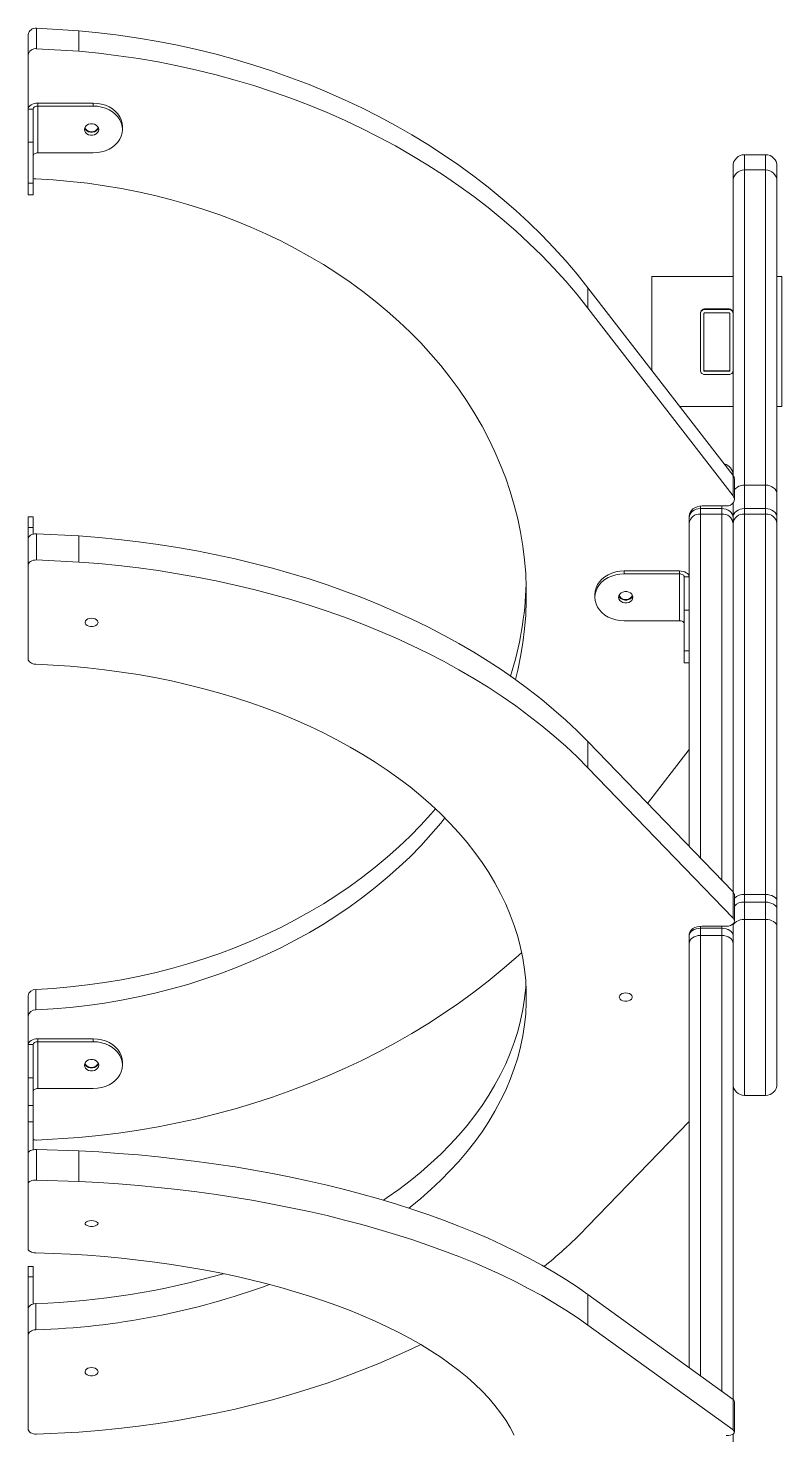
# Model space of a CAD drawing. Header units: millimetres. Extents: x -5113 to 4941, y -5860 to 4000.
# Drawn here: x 904 to 1368, y 1623 to 2489 of the extents above; entities that cross this region are included whole.
import ezdxf

# ---------------------------------------------------------------- set-up
doc = ezdxf.new("R2010")
doc.units = ezdxf.units.MM
doc.layers.add('DIKOM_ОБЪЕКТ', color=7, linetype='Continuous')

msp = doc.modelspace()

# ---------------------------------------------------------------- linework, layer by layer
at = {"layer": 'DIKOM_ОБЪЕКТ', "color": 7, "linetype": 'Continuous', "lineweight": 15}
for p, q in [((904.454, 2484.61), (904.454, 2472.009)), ((909.677, 2488.606), (909.677, 2476.005)), ((935.6, 2487.038), (909.677, 2488.606)), ((935.6, 2487.038), (935.6, 2474.436)), ((935.6, 2474.436), (909.677, 2476.005)), ((904.454, 2472.009), (904.454, 2438.909)), ((910.454, 2442.509), (910.454, 2440.709)), ((910.454, 2442.509), (944.454, 2442.509)), ((910.454, 2440.709), (910.454, 2411.91)), ((910.454, 2440.709), (944.454, 2440.709)), ((944.454, 2440.709), (944.454, 2442.509)), ((907.454, 2438.909), (904.454, 2438.909)), ((904.454, 2418.507), (904.454, 2438.909)), ((907.454, 2418.507), (907.454, 2438.909)), ((962.454, 2426.31), (962.454, 2428.11)), ((904.454, 2393.306), (904.454, 2418.507)), ((904.454, 2418.507), (907.454, 2418.507)), ((907.454, 2418.507), (907.454, 2393.306)), ((910.454, 2411.91), (944.454, 2411.91)), ((1357.934, 2410.799), (1344.934, 2410.799)), ((1344.934, 2410.799), (1344.934, 2401.415)), ((1357.934, 2401.415), (1357.934, 2410.799)), ((1337.934, 2394.533), (1337.934, 2403.799)), ((1344.934, 2401.415), (1344.934, 2207.555)), ((1357.934, 2401.415), (1344.934, 2401.415)), ((1357.934, 2207.555), (1357.934, 2401.415)), ((1364.934, 2403.799), (1364.934, 2394.533)), ((904.454, 2393.306), (907.454, 2393.306)), ((904.454, 2386.107), (904.454, 2393.306)), ((907.454, 2393.306), (907.454, 2386.107)), ((1337.934, 2213.511), (1337.934, 2394.533)), ((1364.934, 2394.533), (1364.934, 2201.955)), ((904.454, 2386.107), (907.454, 2386.107)), ((1248.676, 2329.013), (1248.676, 2316.411)), ((1337.915, 2213.534), (1248.676, 2329.013)), ((1287.934, 2335.906), (1287.934, 2335.904)), ((1287.934, 2335.906), (1337.934, 2335.906)), ((1287.934, 2278.211), (1287.934, 2335.904)), ((1287.934, 2335.904), (1337.934, 2335.904)), ((1364.934, 2335.906), (1367.934, 2335.906)), ((1364.934, 2335.904), (1367.934, 2335.904)), ((1367.934, 2335.906), (1367.934, 2335.904)), ((1367.934, 2335.904), (1367.934, 2255.904)), ((1337.915, 2200.933), (1248.676, 2316.411)), ((1317.934, 2313.075), (1317.934, 2313.404)), ((1317.934, 2313.075), (1317.934, 2278.075)), ((1319.934, 2313.075), (1319.934, 2278.075)), ((1320.434, 2315.575), (1320.434, 2315.904)), ((1335.434, 2315.904), (1320.434, 2315.904)), ((1335.434, 2315.575), (1320.434, 2315.575)), ((1335.434, 2313.575), (1320.434, 2313.575)), ((1335.434, 2315.575), (1335.434, 2315.904)), ((1335.934, 2278.075), (1335.934, 2313.075)), ((1320.434, 2277.575), (1320.434, 2277.904)), ((1320.434, 2277.904), (1335.434, 2277.904)), ((1320.434, 2277.575), (1335.434, 2277.575)), ((1335.434, 2277.575), (1335.434, 2277.904)), ((1320.434, 2275.575), (1335.434, 2275.575)), ((1337.934, 2255.904), (1305.173, 2255.904)), ((1367.934, 2255.904), (1364.934, 2255.904)), ((1337.915, 2213.534), (1337.915, 2200.933)), ((1338.723, 2198.753), (1338.723, 2211.354)), ((1344.934, 2207.555), (1344.934, 2193.17)), ((1357.934, 2207.555), (1344.934, 2207.555)), ((1357.934, 2193.17), (1357.934, 2207.555)), ((1364.934, 2201.955), (1364.934, 2187.57)), ((1317.934, 2194.704), (1317.934, 2193.17)), ((1317.934, 2193.17), (1317.934, 2189.793)), ((1317.934, 2193.17), (1330.934, 2193.17)), ((1330.934, 2189.793), (1317.934, 2189.793)), ((1317.934, 2189.793), (1317.934, 1978.039)), ((1333.722, 2194.753), (1318.934, 2194.753)), ((1330.934, 2193.17), (1330.934, 2194.753)), ((1330.934, 2189.793), (1330.934, 2193.17)), ((1330.934, 1964.566), (1330.934, 2189.793)), ((1337.934, 2187.57), (1337.934, 2196.597)), ((1344.934, 2193.17), (1344.934, 2189.793)), ((1357.934, 2193.17), (1344.934, 2193.17)), ((1344.934, 2189.793), (1344.934, 1955.764)), ((1357.934, 2189.793), (1344.934, 2189.793)), ((1357.934, 2189.793), (1357.934, 2193.17)), ((1357.934, 1955.764), (1357.934, 2189.793)), ((907.454, 2187.993), (904.454, 2187.993)), ((904.454, 2181.526), (904.454, 2187.993)), ((907.454, 2181.526), (904.454, 2181.526)), ((904.454, 2181.526), (904.454, 2174.442)), ((907.454, 2187.993), (907.454, 2181.526)), ((907.454, 2181.526), (907.454, 2177.378)), ((1310.934, 2187.57), (1310.934, 2188.425)), ((1310.934, 2151.156), (1310.934, 2188.355)), ((1310.934, 2183.898), (1310.934, 2187.57)), ((1310.934, 1985.294), (1310.934, 2183.898)), ((1337.934, 2183.898), (1337.934, 2187.57)), ((1337.934, 1957.312), (1337.934, 2183.898)), ((1364.934, 2187.57), (1364.934, 2183.898)), ((1364.934, 2183.898), (1364.934, 1951.689)), ((904.454, 2174.442), (904.454, 2158.318)), ((909.677, 2177.642), (909.677, 2161.519)), ((935.6, 2176.386), (909.677, 2177.642)), ((935.6, 2176.386), (935.6, 2160.263)), ((904.454, 2158.318), (904.454, 2100.578)), ((935.6, 2160.263), (909.677, 2161.519)), ((1270.934, 2154.756), (1270.934, 2152.956)), ((1304.934, 2154.756), (1270.934, 2154.756)), ((1304.934, 2152.956), (1304.934, 2154.756)), ((1304.934, 2152.956), (1270.934, 2152.956)), ((1304.934, 2124.157), (1304.934, 2152.956)), ((1310.934, 2151.156), (1307.934, 2151.156)), ((1307.934, 2130.754), (1307.934, 2151.156)), ((1310.934, 2130.754), (1310.934, 2151.156)), ((1252.934, 2138.556), (1252.934, 2140.357)), ((1307.934, 2130.754), (1310.934, 2130.754)), ((1307.934, 2105.554), (1307.934, 2130.754)), ((1310.934, 2130.754), (1310.934, 2105.554)), ((1304.934, 2124.157), (1270.934, 2124.157)), ((1310.934, 2105.554), (1307.934, 2105.554)), ((1307.934, 2098.355), (1307.934, 2105.554)), ((1310.934, 2105.554), (1310.934, 2098.355)), ((1307.934, 2098.355), (1310.934, 2098.355)), ((1310.934, 2092.358), (1310.934, 2098.355)), ((1248.676, 2049.82), (1248.676, 2033.697)), ((1337.915, 1957.33), (1248.676, 2049.82)), ((1310.934, 2044.866), (1285.372, 2011.788)), ((1337.915, 1941.207), (1248.676, 2033.697)), ((1337.915, 1957.33), (1337.915, 1941.207)), ((1338.723, 1939.461), (1338.723, 1955.585)), ((1344.934, 1955.764), (1344.934, 1951.079)), ((1357.934, 1955.764), (1344.934, 1955.764)), ((1357.934, 1951.079), (1357.934, 1955.764)), ((1344.934, 1951.079), (1344.934, 1940.424)), ((1357.934, 1951.079), (1344.934, 1951.079)), ((1357.934, 1940.424), (1357.934, 1951.079)), ((1364.934, 1951.689), (1364.934, 1946.594)), ((1357.934, 1940.424), (1344.934, 1940.424)), ((1344.934, 1940.424), (1344.934, 1832.138)), ((1357.934, 1832.138), (1357.934, 1940.424)), ((1364.934, 1946.594), (1364.934, 1935.939)), ((1310.934, 1930.512), (1310.934, 1931.189)), ((1310.934, 1854.246), (1310.934, 1931.133)), ((1310.934, 1925.722), (1310.934, 1930.512)), ((1317.934, 1936.217), (1317.934, 1934.997)), ((1317.934, 1934.997), (1317.934, 1930.592)), ((1317.934, 1934.997), (1330.934, 1934.997)), ((1330.934, 1930.592), (1317.934, 1930.592)), ((1317.934, 1930.592), (1317.934, 1659.63)), ((1333.722, 1936.257), (1318.934, 1936.257)), ((1330.934, 1934.997), (1330.934, 1936.257)), ((1330.934, 1930.592), (1330.934, 1934.997)), ((1330.934, 1650.226), (1330.934, 1930.592)), ((1337.934, 1935.939), (1337.934, 1937.734)), ((1337.934, 1937.734), (1337.934, 1930.512)), ((1337.934, 1930.512), (1337.934, 1925.722)), ((1364.934, 1935.939), (1364.934, 1839.138)), ((1310.934, 1664.693), (1310.934, 1925.722)), ((1337.934, 1925.722), (1337.934, 1645.163)), ((909.168, 1897.392), (909.168, 1884.79)), ((904.454, 1880.797), (904.454, 1893.398)), ((904.454, 1863.403), (904.454, 1880.797)), ((907.454, 1863.403), (904.454, 1863.403)), ((904.454, 1843.001), (904.454, 1863.403)), ((907.454, 1843.001), (907.454, 1863.403)), ((910.454, 1867.003), (910.454, 1865.203)), ((910.454, 1867.003), (944.454, 1867.003)), ((910.454, 1865.203), (910.454, 1836.404)), ((910.454, 1865.203), (944.454, 1865.203)), ((944.454, 1865.203), (944.454, 1867.003)), ((962.454, 1850.804), (962.454, 1852.604)), ((904.454, 1825.947), (904.454, 1843.001)), ((904.454, 1843.001), (907.454, 1843.001)), ((907.454, 1843.001), (907.454, 1825.947)), ((910.454, 1836.404), (944.454, 1836.404)), ((907.454, 1825.947), (904.454, 1825.947)), ((904.454, 1815.996), (904.454, 1825.947)), ((907.454, 1825.947), (907.454, 1815.996)), ((1344.934, 1832.138), (1357.934, 1832.138)), ((904.454, 1815.996), (904.454, 1796.709)), ((907.454, 1815.996), (904.454, 1815.996)), ((907.454, 1815.996), (907.454, 1798.759)), ((1310.934, 1816.209), (1248.676, 1751.683)), ((935.6, 1806.277), (909.677, 1804.709)), ((904.454, 1796.709), (904.454, 1777.926)), ((909.677, 1798.943), (909.677, 1780.16)), ((935.6, 1798.066), (909.677, 1798.943)), ((935.6, 1798.066), (935.6, 1779.283)), ((904.454, 1777.926), (904.454, 1737.626)), ((935.6, 1779.283), (909.677, 1780.16)), ((907.454, 1727.056), (904.454, 1727.056)), ((904.454, 1720.589), (904.454, 1727.056)), ((907.454, 1727.056), (907.454, 1720.589)), ((904.454, 1720.589), (904.454, 1700.925)), ((907.454, 1720.589), (904.454, 1720.589)), ((907.454, 1720.589), (907.454, 1703.861)), ((1248.676, 1709.729), (1248.676, 1690.946)), ((1337.915, 1645.176), (1248.676, 1709.729)), ((904.454, 1684.802), (904.454, 1700.925)), ((909.168, 1704.124), (909.168, 1688)), ((1337.915, 1626.393), (1248.676, 1690.946)), ((904.454, 1627.061), (904.454, 1684.802)), ((1310.934, 1665.091), (1310.384, 1665.091)), ((1310.934, 1665.091), (1310.934, 1664.694)), ((1337.915, 1645.176), (1337.915, 1626.393)), ((1338.723, 1625.174), (1338.723, 1643.958)), ((935.6, 1625.117), (909.677, 1623.861)), ((1337.934, 1623.969), (1337.934, 1618.873))]:
    msp.add_line(p, q, dxfattribs=at)
at = {"layer": 'DIKOM_ОБЪЕКТ', "color": 7, "linetype": 'Continuous', "lineweight": 15, "flags": 128}
for points in [[(1248.676, 2329.013), (1242.02, 2337.346), (1235.063, 2345.519), (1227.808, 2353.526), (1220.264, 2361.359), (1212.437, 2369.013), (1204.332, 2376.48), (1195.958, 2383.753), (1187.321, 2390.828), (1178.428, 2397.697), (1169.288, 2404.354), (1159.909, 2410.795), (1150.297, 2417.013), (1140.462, 2423.004), (1130.412, 2428.761), (1120.155, 2434.281), (1109.701, 2439.557), (1099.058, 2444.587), (1088.235, 2449.365), (1077.242, 2453.888), (1066.089, 2458.151), (1054.784, 2462.151), (1043.337, 2465.884), (1031.759, 2469.347), (1020.058, 2472.538), (1008.246, 2475.454), (996.333, 2478.091), (984.328, 2480.448), (972.241, 2482.523), (960.084, 2484.314), (947.867, 2485.819), (935.6, 2487.038)], [(1248.676, 2316.411), (1242.02, 2324.744), (1235.063, 2332.918), (1227.808, 2340.925), (1220.264, 2348.758), (1212.437, 2356.412), (1204.332, 2363.878), (1195.958, 2371.152), (1187.321, 2378.226), (1178.428, 2385.096), (1169.288, 2391.753), (1159.909, 2398.194), (1150.297, 2404.412), (1140.462, 2410.402), (1130.412, 2416.16), (1120.155, 2421.679), (1109.701, 2426.956), (1099.058, 2431.986), (1088.235, 2436.764), (1077.242, 2441.287), (1066.089, 2445.549), (1054.784, 2449.549), (1043.337, 2453.283), (1031.759, 2456.746), (1020.058, 2459.937), (1008.246, 2462.852), (996.333, 2465.49), (984.328, 2467.847), (972.241, 2469.922), (960.084, 2471.713), (947.867, 2473.218), (935.6, 2474.436)], [(904.454, 2438.909), (904.569, 2439.611), (904.911, 2440.286), (905.465, 2440.909), (906.212, 2441.454), (907.121, 2441.902), (908.158, 2442.235), (909.284, 2442.44), (910.454, 2442.509)], [(907.454, 2438.909), (907.512, 2439.26), (907.683, 2439.598), (907.96, 2439.909), (908.333, 2440.181), (908.787, 2440.405), (909.306, 2440.572), (909.869, 2440.674), (910.454, 2440.709)], [(944.454, 2442.509), (947.016, 2442.362), (949.525, 2441.926), (951.932, 2441.208), (954.186, 2440.223), (956.242, 2438.992), (958.058, 2437.539), (959.597, 2435.894), (960.828, 2434.091), (961.725, 2432.167), (962.271, 2430.159), (962.454, 2428.11)], [(962.454, 2426.31), (962.271, 2428.359), (961.725, 2430.366), (960.828, 2432.291), (959.597, 2434.094), (958.058, 2435.739), (956.242, 2437.192), (954.186, 2438.423), (951.932, 2439.408), (949.525, 2440.126), (947.016, 2440.562), (944.454, 2440.709)], [(939.054, 2426.31), (939.232, 2427.301), (939.753, 2428.213), (940.573, 2428.97), (941.626, 2429.511), (942.828, 2429.794), (944.08, 2429.794), (945.282, 2429.511), (946.336, 2428.97), (947.156, 2428.213), (947.676, 2427.301), (947.854, 2426.31), (947.676, 2425.318), (947.156, 2424.407), (946.336, 2423.649), (945.282, 2423.108), (944.08, 2422.826), (942.828, 2422.826), (941.626, 2423.108), (940.573, 2423.649), (939.753, 2424.407), (939.232, 2425.318), (939.054, 2426.31)], [(947.708, 2427.21), (947.676, 2427.118), (947.156, 2426.207), (946.336, 2425.45), (945.282, 2424.908), (944.08, 2424.626), (942.828, 2424.626), (941.626, 2424.908), (940.573, 2425.45), (939.753, 2426.207), (939.232, 2427.118), (939.2, 2427.21)], [(947.436, 2427.807), (947.354, 2427.398), (946.918, 2426.51), (946.175, 2425.764), (945.19, 2425.227), (944.05, 2424.946), (942.858, 2424.946), (941.719, 2425.227), (940.733, 2425.764), (939.99, 2426.51), (939.554, 2427.398), (939.472, 2427.807)], [(944.454, 2411.91), (947.016, 2412.057), (949.525, 2412.494), (951.932, 2413.212), (954.186, 2414.196), (956.242, 2415.427), (958.058, 2416.88), (959.597, 2418.525), (960.828, 2420.328), (961.725, 2422.253), (962.271, 2424.26), (962.454, 2426.31)], [(907.454, 2410.11), (907.512, 2410.461), (907.683, 2410.799), (907.96, 2411.11), (908.333, 2411.383), (908.787, 2411.607), (909.306, 2411.773), (909.869, 2411.876), (910.454, 2411.91)], [(907.454, 2396.25), (908.234, 2396.037), (909.168, 2395.923)], [(909.168, 2395.923), (919.782, 2395.294), (930.365, 2394.383), (940.904, 2393.191), (951.388, 2391.719), (961.804, 2389.969), (972.142, 2387.943), (982.39, 2385.642), (992.537, 2383.071), (1002.571, 2380.231), (1012.482, 2377.126), (1022.258, 2373.759), (1031.889, 2370.133), (1041.363, 2366.254), (1050.671, 2362.124), (1059.802, 2357.749), (1068.747, 2353.133), (1077.494, 2348.283), (1086.035, 2343.202), (1094.36, 2337.896), (1102.46, 2332.372), (1110.326, 2326.636), (1117.949, 2320.694), (1125.32, 2314.552), (1132.433, 2308.217), (1139.277, 2301.697), (1145.847, 2294.998), (1152.135, 2288.128), (1158.134, 2281.094), (1163.837, 2273.905), (1169.238, 2266.568), (1174.332, 2259.092), (1179.111, 2251.484), (1183.571, 2243.753), (1187.708, 2235.908), (1191.516, 2227.957), (1194.992, 2219.909), (1198.131, 2211.773), (1200.93, 2203.558), (1203.386, 2195.274), (1205.496, 2186.928), (1207.258, 2178.531), (1208.67, 2170.092), (1209.731, 2161.62), (1210.438, 2153.124), (1210.792, 2144.614), (1210.792, 2136.1), (1210.438, 2127.59), (1209.731, 2119.094), (1208.67, 2110.622), (1207.258, 2102.182), (1205.496, 2093.785), (1204.077, 2088.02)], [(1357.934, 2207.555), (1359.3, 2207.447), (1360.613, 2207.128), (1361.823, 2206.611), (1362.884, 2205.915), (1363.754, 2205.066), (1364.401, 2204.098), (1364.8, 2203.048), (1364.934, 2201.955)], [(1337.915, 2200.933), (1338.488, 2199.965), (1338.719, 2198.911), (1338.592, 2197.846), (1338.117, 2196.845), (1337.327, 2195.981), (1336.279, 2195.316), (1335.048, 2194.896), (1333.722, 2194.753)], [(1318.934, 2194.753), (1317.373, 2194.631), (1315.872, 2194.267), (1314.489, 2193.676), (1313.277, 2192.88), (1312.282, 2191.91), (1311.543, 2190.804), (1311.087, 2189.604), (1310.934, 2188.355)], [(1317.934, 2193.17), (1316.569, 2193.062), (1315.255, 2192.743), (1314.045, 2192.226), (1312.984, 2191.53), (1312.114, 2190.681), (1311.467, 2189.713), (1311.069, 2188.662), (1310.934, 2187.57)], [(1337.934, 2187.57), (1337.8, 2188.662), (1337.401, 2189.713), (1336.754, 2190.681), (1335.884, 2191.53), (1334.823, 2192.226), (1333.613, 2192.743), (1332.3, 2193.062), (1330.934, 2193.17)], [(1337.934, 2187.57), (1338.069, 2188.662), (1338.467, 2189.713), (1339.114, 2190.681), (1339.984, 2191.53), (1341.045, 2192.226), (1342.255, 2192.743), (1343.569, 2193.062), (1344.934, 2193.17)], [(1357.934, 2193.17), (1359.3, 2193.062), (1360.613, 2192.743), (1361.823, 2192.226), (1362.884, 2191.53), (1363.754, 2190.681), (1364.401, 2189.713), (1364.8, 2188.662), (1364.934, 2187.57)], [(909.677, 2177.642), (908.671, 2177.606), (907.696, 2177.441), (906.793, 2177.154), (905.998, 2176.757), (905.344, 2176.266), (904.856, 2175.701), (904.556, 2175.085), (904.454, 2174.442)], [(1248.676, 2049.82), (1242.02, 2056.494), (1235.063, 2063.04), (1227.808, 2069.453), (1220.264, 2075.727), (1212.437, 2081.857), (1204.332, 2087.838), (1195.958, 2093.663), (1187.321, 2099.329), (1178.428, 2104.831), (1169.288, 2110.163), (1159.909, 2115.322), (1150.297, 2120.302), (1140.462, 2125.1), (1130.412, 2129.711), (1120.155, 2134.132), (1109.701, 2138.358), (1099.058, 2142.387), (1088.235, 2146.213), (1077.242, 2149.836), (1066.089, 2153.25), (1054.784, 2156.454), (1043.337, 2159.444), (1031.759, 2162.218), (1020.058, 2164.773), (1008.246, 2167.108), (996.333, 2169.221), (984.328, 2171.109), (972.241, 2172.771), (960.084, 2174.205), (947.867, 2175.41), (935.6, 2176.386)], [(909.677, 2161.519), (908.671, 2161.483), (907.696, 2161.318), (906.793, 2161.031), (905.998, 2160.634), (905.344, 2160.143), (904.856, 2159.577), (904.556, 2158.961), (904.454, 2158.318)], [(1248.676, 2033.697), (1242.02, 2040.371), (1235.063, 2046.917), (1227.808, 2053.33), (1220.264, 2059.604), (1212.437, 2065.734), (1204.332, 2071.714), (1195.958, 2077.54), (1187.321, 2083.206), (1178.428, 2088.707), (1169.288, 2094.04), (1159.909, 2099.198), (1150.297, 2104.179), (1140.462, 2108.976), (1130.412, 2113.588), (1120.155, 2118.008), (1109.701, 2122.235), (1099.058, 2126.263), (1088.235, 2130.09), (1077.242, 2133.712), (1066.089, 2137.127), (1054.784, 2140.33), (1043.337, 2143.32), (1031.759, 2146.094), (1020.058, 2148.65), (1008.246, 2150.985), (996.333, 2153.097), (984.328, 2154.985), (972.241, 2156.647), (960.084, 2158.081), (947.867, 2159.287), (935.6, 2160.263)], [(1252.934, 2140.357), (1253.117, 2142.406), (1253.663, 2144.413), (1254.56, 2146.338), (1255.791, 2148.142), (1257.33, 2149.786), (1259.146, 2151.239), (1261.202, 2152.47), (1263.456, 2153.455), (1265.862, 2154.173), (1268.372, 2154.609), (1270.934, 2154.756)], [(1310.934, 2151.156), (1310.818, 2151.858), (1310.477, 2152.533), (1309.922, 2153.156), (1309.176, 2153.701), (1308.267, 2154.149), (1307.23, 2154.482), (1306.104, 2154.687), (1304.934, 2154.756)], [(1270.934, 2152.956), (1268.372, 2152.809), (1265.862, 2152.373), (1263.456, 2151.655), (1261.202, 2150.67), (1259.146, 2149.439), (1257.33, 2147.986), (1255.791, 2146.341), (1254.56, 2144.538), (1253.663, 2142.613), (1253.117, 2140.606), (1252.934, 2138.556)], [(1307.934, 2151.156), (1307.876, 2151.507), (1307.705, 2151.844), (1307.428, 2152.156), (1307.055, 2152.429), (1306.6, 2152.652), (1306.082, 2152.819), (1305.519, 2152.921), (1304.934, 2152.956)], [(1252.934, 2138.556), (1253.117, 2136.507), (1253.663, 2134.5), (1254.56, 2132.575), (1255.791, 2130.772), (1257.33, 2129.127), (1259.146, 2127.674), (1261.202, 2126.443), (1263.456, 2125.458), (1265.862, 2124.741), (1268.372, 2124.304), (1270.934, 2124.157)], [(1276.334, 2138.556), (1276.155, 2137.565), (1275.635, 2136.654), (1274.815, 2135.896), (1273.761, 2135.355), (1272.56, 2135.073), (1271.307, 2135.073), (1270.106, 2135.355), (1269.052, 2135.896), (1268.232, 2136.654), (1267.712, 2137.565), (1267.534, 2138.556), (1267.712, 2139.548), (1268.232, 2140.459), (1269.052, 2141.217), (1270.106, 2141.758), (1271.307, 2142.04), (1272.56, 2142.04), (1273.761, 2141.758), (1274.815, 2141.217), (1275.635, 2140.459), (1276.155, 2139.548), (1276.334, 2138.556)], [(1276.187, 2139.457), (1276.155, 2139.365), (1275.635, 2138.454), (1274.815, 2137.697), (1273.761, 2137.155), (1272.56, 2136.873), (1271.307, 2136.873), (1270.106, 2137.155), (1269.052, 2137.697), (1268.232, 2138.454), (1267.712, 2139.365), (1267.68, 2139.457)], [(1275.916, 2140.054), (1275.833, 2139.645), (1275.398, 2138.757), (1274.654, 2138.011), (1273.669, 2137.474), (1272.53, 2137.193), (1271.338, 2137.193), (1270.198, 2137.474), (1269.213, 2138.011), (1268.47, 2138.757), (1268.034, 2139.645), (1267.952, 2140.054)], [(943.454, 2125.721), (944.633, 2125.608), (945.707, 2125.276), (946.581, 2124.757), (947.178, 2124.095), (947.443, 2123.35), (947.354, 2122.588), (946.918, 2121.877), (946.175, 2121.28), (945.19, 2120.85), (944.05, 2120.624), (942.858, 2120.624), (941.719, 2120.85), (940.733, 2121.28), (939.99, 2121.877), (939.554, 2122.588), (939.465, 2123.35), (939.731, 2124.095), (940.327, 2124.757), (941.201, 2125.276), (942.275, 2125.608), (943.454, 2125.721)], [(1307.934, 2122.357), (1307.876, 2122.708), (1307.705, 2123.046), (1307.428, 2123.357), (1307.055, 2123.63), (1306.6, 2123.854), (1306.082, 2124.02), (1305.519, 2124.123), (1304.934, 2124.157)], [(904.454, 2100.578), (904.543, 2099.975), (904.808, 2099.394), (905.238, 2098.855), (905.819, 2098.378), (906.529, 2097.979), (907.344, 2097.673), (908.234, 2097.471), (909.168, 2097.379)], [(909.168, 2097.379), (919.782, 2096.876), (930.365, 2096.146), (940.904, 2095.191), (951.388, 2094.012), (961.804, 2092.611), (972.142, 2090.988), (982.39, 2089.146), (992.537, 2087.086), (1002.571, 2084.811), (1012.482, 2082.324), (1022.258, 2079.627), (1031.889, 2076.724), (1041.363, 2073.616), (1050.671, 2070.309), (1059.802, 2066.805), (1068.747, 2063.108), (1077.494, 2059.223), (1086.035, 2055.154), (1094.36, 2050.904), (1102.46, 2046.48), (1110.326, 2041.886), (1117.949, 2037.126), (1125.32, 2032.207), (1132.433, 2027.133), (1139.277, 2021.911), (1145.847, 2016.546), (1152.135, 2011.043), (1158.134, 2005.41), (1163.837, 1999.652), (1169.238, 1993.776), (1174.332, 1987.788), (1179.111, 1981.695), (1183.571, 1975.503), (1187.708, 1969.219), (1191.516, 1962.851), (1194.992, 1956.405), (1198.131, 1949.889), (1200.93, 1943.31), (1203.386, 1936.674), (1205.496, 1929.99), (1207.258, 1923.265), (1208.67, 1916.505), (1209.731, 1909.72), (1210.438, 1902.915), (1210.792, 1896.1), (1210.792, 1889.28), (1210.438, 1882.464), (1209.731, 1875.66), (1208.67, 1868.874), (1207.258, 1862.115), (1205.496, 1855.389), (1203.386, 1848.705), (1200.93, 1842.07), (1198.131, 1835.49), (1194.992, 1828.974), (1191.516, 1822.528), (1187.708, 1816.16), (1183.571, 1809.877), (1179.111, 1803.685), (1174.332, 1797.592), (1169.238, 1791.604), (1163.837, 1785.727), (1158.134, 1779.969), (1152.135, 1774.336), (1145.847, 1768.834), (1139.277, 1763.468), (1138.552, 1762.898)], [(1154.962, 2008.439), (1152.135, 2005.187), (1145.847, 1998.317), (1139.277, 1991.618), (1132.433, 1985.098), (1125.32, 1978.763), (1117.949, 1972.621), (1110.326, 1966.679), (1102.46, 1960.942), (1094.36, 1955.418), (1086.035, 1950.113), (1077.494, 1945.032), (1068.747, 1940.181), (1059.802, 1935.566), (1050.671, 1931.191), (1041.363, 1927.061), (1031.889, 1923.181), (1022.258, 1919.556), (1012.482, 1916.189), (1002.571, 1913.083), (992.537, 1910.243), (982.39, 1907.672), (972.142, 1905.372), (961.804, 1903.346), (951.388, 1901.596), (940.904, 1900.124), (930.365, 1898.932), (919.782, 1898.021), (909.168, 1897.392)], [(1160.737, 2002.835), (1158.134, 1999.619), (1152.135, 1992.585), (1145.847, 1985.716), (1139.277, 1979.017), (1132.433, 1972.496), (1125.32, 1966.162), (1117.949, 1960.02), (1110.326, 1954.077), (1102.46, 1948.341), (1094.36, 1942.817), (1086.035, 1937.512), (1077.494, 1932.431), (1068.747, 1927.58), (1059.802, 1922.965), (1050.671, 1918.59), (1041.363, 1914.46), (1031.889, 1910.58), (1022.258, 1906.955), (1012.482, 1903.588), (1002.571, 1900.482), (992.537, 1897.642), (982.39, 1895.071), (972.142, 1892.771), (961.804, 1890.745), (951.388, 1888.995), (940.904, 1887.523), (930.365, 1886.331), (919.782, 1885.42), (909.168, 1884.79)], [(1357.934, 1955.764), (1359.3, 1955.686), (1360.613, 1955.454), (1361.823, 1955.078), (1362.884, 1954.571), (1363.754, 1953.953), (1364.401, 1953.249), (1364.8, 1952.484), (1364.934, 1951.689)], [(1357.934, 1951.079), (1359.3, 1950.993), (1360.613, 1950.737), (1361.823, 1950.323), (1362.884, 1949.765), (1363.754, 1949.085), (1364.401, 1948.31), (1364.8, 1947.469), (1364.934, 1946.594)], [(1337.915, 1941.207), (1338.488, 1940.432), (1338.719, 1939.587), (1338.592, 1938.734), (1338.117, 1937.933), (1337.327, 1937.241), (1336.279, 1936.708), (1335.048, 1936.372), (1333.722, 1936.257)], [(1344.934, 1940.424), (1343.569, 1940.337), (1342.255, 1940.082), (1341.045, 1939.668), (1339.984, 1939.11), (1339.114, 1938.43), (1338.467, 1937.655), (1338.069, 1936.814), (1337.934, 1935.939)], [(1357.934, 1940.424), (1359.3, 1940.337), (1360.613, 1940.082), (1361.823, 1939.668), (1362.884, 1939.11), (1363.754, 1938.43), (1364.401, 1937.655), (1364.8, 1936.814), (1364.934, 1935.939)], [(1318.934, 1936.257), (1317.373, 1936.159), (1315.872, 1935.868), (1314.489, 1935.394), (1313.277, 1934.757), (1312.282, 1933.98), (1311.543, 1933.094), (1311.087, 1932.133), (1310.934, 1931.133)], [(1317.934, 1934.997), (1316.569, 1934.911), (1315.255, 1934.655), (1314.045, 1934.241), (1312.984, 1933.683), (1312.114, 1933.004), (1311.467, 1932.228), (1311.069, 1931.387), (1310.934, 1930.512)], [(1317.934, 1930.592), (1316.569, 1930.499), (1315.255, 1930.221), (1314.045, 1929.771), (1312.984, 1929.166), (1312.114, 1928.428), (1311.467, 1927.586), (1311.069, 1926.672), (1310.934, 1925.722)], [(1337.934, 1930.512), (1337.8, 1931.387), (1337.401, 1932.228), (1336.754, 1933.004), (1335.884, 1933.683), (1334.823, 1934.241), (1333.613, 1934.655), (1332.3, 1934.911), (1330.934, 1934.997)], [(1337.934, 1925.722), (1337.8, 1926.672), (1337.401, 1927.586), (1336.754, 1928.428), (1335.884, 1929.166), (1334.823, 1929.771), (1333.613, 1930.221), (1332.3, 1930.499), (1330.934, 1930.592)], [(1207.959, 1920.122), (1204.332, 1916.835), (1195.958, 1909.561), (1187.321, 1902.487), (1178.428, 1895.618), (1169.288, 1888.96), (1159.909, 1882.52), (1150.297, 1876.301), (1140.462, 1870.311), (1130.412, 1864.554), (1120.155, 1859.034), (1109.701, 1853.757), (1099.058, 1848.728), (1088.235, 1843.949), (1077.242, 1839.427), (1066.089, 1835.164), (1054.784, 1831.164), (1043.337, 1827.431), (1031.759, 1823.967), (1020.058, 1820.776), (1008.246, 1817.861), (996.333, 1815.224), (984.328, 1812.866), (972.241, 1810.791), (960.084, 1809.001), (947.867, 1807.495), (935.6, 1806.277)], [(1210.589, 1900.752), (1210.438, 1898.588), (1209.731, 1891.783), (1208.67, 1884.998), (1207.258, 1878.238), (1205.496, 1871.513), (1203.386, 1864.829), (1200.93, 1858.193), (1198.131, 1851.614), (1194.992, 1845.098), (1191.516, 1838.652), (1187.708, 1832.284), (1183.571, 1826), (1179.111, 1819.808), (1174.332, 1813.715), (1169.238, 1807.727), (1163.837, 1801.851), (1158.134, 1796.093), (1152.135, 1790.459), (1145.847, 1784.957), (1139.277, 1779.592), (1132.433, 1774.37), (1125.32, 1769.296), (1123.027, 1767.73)], [(1271.934, 1895.253), (1273.113, 1895.139), (1274.187, 1894.807), (1275.061, 1894.288), (1275.657, 1893.626), (1275.922, 1892.881), (1275.833, 1892.119), (1275.398, 1891.408), (1274.654, 1890.811), (1273.669, 1890.381), (1272.53, 1890.155), (1271.338, 1890.155), (1270.198, 1890.381), (1269.213, 1890.811), (1268.47, 1891.408), (1268.034, 1892.119), (1267.945, 1892.881), (1268.21, 1893.626), (1268.806, 1894.288), (1269.68, 1894.807), (1270.755, 1895.139), (1271.934, 1895.253)], [(904.454, 1863.403), (904.569, 1864.105), (904.911, 1864.78), (905.465, 1865.403), (906.212, 1865.948), (907.121, 1866.396), (908.158, 1866.729), (909.284, 1866.934), (910.454, 1867.003)], [(907.454, 1863.403), (907.512, 1863.754), (907.683, 1864.091), (907.96, 1864.403), (908.333, 1864.675), (908.787, 1864.899), (909.306, 1865.066), (909.869, 1865.168), (910.454, 1865.203)], [(944.454, 1867.003), (947.016, 1866.856), (949.525, 1866.42), (951.932, 1865.702), (954.186, 1864.717), (956.242, 1863.486), (958.058, 1862.033), (959.597, 1860.388), (960.828, 1858.585), (961.725, 1856.66), (962.271, 1854.653), (962.454, 1852.604)], [(962.454, 1850.804), (962.271, 1852.853), (961.725, 1854.86), (960.828, 1856.785), (959.597, 1858.588), (958.058, 1860.233), (956.242, 1861.686), (954.186, 1862.917), (951.932, 1863.902), (949.525, 1864.619), (947.016, 1865.056), (944.454, 1865.203)], [(939.054, 1850.804), (939.232, 1851.795), (939.753, 1852.706), (940.573, 1853.464), (941.626, 1854.005), (942.828, 1854.287), (944.08, 1854.287), (945.282, 1854.005), (946.336, 1853.464), (947.156, 1852.706), (947.676, 1851.795), (947.854, 1850.804), (947.676, 1849.812), (947.156, 1848.9), (946.336, 1848.143), (945.282, 1847.602), (944.08, 1847.32), (942.828, 1847.32), (941.626, 1847.602), (940.573, 1848.143), (939.753, 1848.9), (939.232, 1849.812), (939.054, 1850.804)], [(947.708, 1851.704), (947.676, 1851.612), (947.156, 1850.701), (946.336, 1849.944), (945.282, 1849.402), (944.08, 1849.12), (942.828, 1849.12), (941.626, 1849.402), (940.573, 1849.944), (939.753, 1850.701), (939.232, 1851.612), (939.2, 1851.704)], [(947.436, 1852.301), (947.354, 1851.892), (946.918, 1851.004), (946.175, 1850.258), (945.19, 1849.721), (944.05, 1849.44), (942.858, 1849.44), (941.719, 1849.721), (940.733, 1850.258), (939.99, 1851.004), (939.554, 1851.892), (939.472, 1852.301)], [(944.454, 1836.404), (947.016, 1836.551), (949.525, 1836.988), (951.932, 1837.705), (954.186, 1838.69), (956.242, 1839.921), (958.058, 1841.374), (959.597, 1843.019), (960.828, 1844.822), (961.725, 1846.747), (962.271, 1848.754), (962.454, 1850.804)], [(907.454, 1834.604), (907.512, 1834.955), (907.683, 1835.293), (907.96, 1835.604), (908.333, 1835.877), (908.787, 1836.101), (909.306, 1836.267), (909.869, 1836.37), (910.454, 1836.404)], [(909.677, 1798.943), (908.671, 1798.918), (907.696, 1798.803), (906.793, 1798.602), (905.998, 1798.325), (905.344, 1797.983), (904.856, 1797.588), (904.556, 1797.158), (904.454, 1796.709)], [(1248.676, 1709.729), (1242.02, 1714.387), (1235.063, 1718.957), (1227.808, 1723.432), (1220.264, 1727.811), (1212.437, 1732.09), (1204.332, 1736.264), (1195.958, 1740.33), (1187.321, 1744.284), (1178.428, 1748.124), (1169.288, 1751.846), (1159.909, 1755.446), (1150.297, 1758.922), (1140.462, 1762.271), (1130.412, 1765.489), (1120.155, 1768.575), (1109.701, 1771.525), (1099.058, 1774.336), (1088.235, 1777.007), (1077.242, 1779.535), (1066.089, 1781.918), (1054.784, 1784.154), (1043.337, 1786.241), (1031.759, 1788.178), (1020.058, 1789.961), (1008.246, 1791.591), (996.333, 1793.065), (984.328, 1794.383), (972.241, 1795.543), (960.084, 1796.544), (947.867, 1797.385), (935.6, 1798.066)], [(909.677, 1780.16), (908.671, 1780.134), (907.696, 1780.019), (906.793, 1779.819), (905.998, 1779.542), (905.344, 1779.199), (904.856, 1778.805), (904.556, 1778.374), (904.454, 1777.926)], [(1248.676, 1690.946), (1242.02, 1695.604), (1235.063, 1700.173), (1227.808, 1704.649), (1220.264, 1709.028), (1212.437, 1713.306), (1204.332, 1717.48), (1195.958, 1721.546), (1187.321, 1725.501), (1178.428, 1729.341), (1169.288, 1733.063), (1159.909, 1736.663), (1150.297, 1740.139), (1140.462, 1743.488), (1130.412, 1746.706), (1120.155, 1749.792), (1109.701, 1752.741), (1099.058, 1755.553), (1088.235, 1758.224), (1077.242, 1760.752), (1066.089, 1763.135), (1054.784, 1765.371), (1043.337, 1767.458), (1031.759, 1769.394), (1020.058, 1771.178), (1008.246, 1772.808), (996.333, 1774.282), (984.328, 1775.6), (972.241, 1776.759), (960.084, 1777.761), (947.867, 1778.602), (935.6, 1779.283)], [(943.454, 1755.175), (944.633, 1755.095), (945.707, 1754.864), (946.581, 1754.501), (947.178, 1754.04), (947.443, 1753.52), (947.354, 1752.988), (946.918, 1752.492), (946.175, 1752.075), (945.19, 1751.775), (944.05, 1751.617), (942.858, 1751.617), (941.719, 1751.775), (940.733, 1752.075), (939.99, 1752.492), (939.554, 1752.988), (939.465, 1753.52), (939.731, 1754.04), (940.327, 1754.501), (941.201, 1754.864), (942.275, 1755.095), (943.454, 1755.175)], [(904.454, 1737.626), (904.543, 1737.205), (904.808, 1736.8), (905.238, 1736.424), (905.819, 1736.091), (906.529, 1735.812), (907.344, 1735.599), (908.234, 1735.457), (909.168, 1735.393)], [(909.168, 1735.393), (919.782, 1735.042), (930.365, 1734.533), (940.904, 1733.866), (951.388, 1733.043), (961.804, 1732.065), (972.142, 1730.932), (982.39, 1729.647), (992.537, 1728.209), (1002.571, 1726.622), (1012.482, 1724.886), (1022.258, 1723.004), (1031.889, 1720.977), (1041.363, 1718.808), (1050.671, 1716.5), (1059.802, 1714.054), (1068.747, 1711.474), (1077.494, 1708.762), (1086.035, 1705.922), (1094.36, 1702.956), (1102.46, 1699.868), (1110.326, 1696.662), (1117.949, 1693.34), (1125.32, 1689.906), (1132.433, 1686.365), (1139.277, 1682.72), (1145.847, 1678.976), (1152.135, 1675.135), (1158.134, 1671.204), (1163.837, 1667.185), (1169.238, 1663.083), (1174.332, 1658.904), (1179.111, 1654.651), (1183.571, 1650.33), (1187.708, 1645.944), (1191.516, 1641.499), (1194.992, 1637.001), (1198.131, 1632.453), (1200.93, 1627.86), (1203.386, 1623.229)], [(904.454, 1700.925), (904.543, 1701.528), (904.808, 1702.109), (905.238, 1702.647), (905.819, 1703.125), (906.529, 1703.523), (907.344, 1703.83), (908.234, 1704.032), (909.168, 1704.124)], [(909.168, 1688), (908.234, 1687.908), (907.344, 1687.706), (906.529, 1687.4), (905.819, 1687.001), (905.238, 1686.524), (904.808, 1685.985), (904.543, 1685.404), (904.454, 1684.802)], [(1145.83, 1678.986), (1140.462, 1676.403), (1130.412, 1671.792), (1120.155, 1667.371), (1109.701, 1663.145), (1099.058, 1659.116), (1088.235, 1655.289), (1077.242, 1651.667), (1066.089, 1648.253), (1054.784, 1645.049), (1043.337, 1642.059), (1031.759, 1639.285), (1020.058, 1636.729), (1008.246, 1634.394), (996.333, 1632.282), (984.328, 1630.394), (972.241, 1628.732), (960.084, 1627.298), (947.867, 1626.092), (935.6, 1625.117)], [(943.454, 1664.784), (944.633, 1664.67), (945.707, 1664.338), (946.581, 1663.819), (947.178, 1663.157), (947.443, 1662.412), (947.354, 1661.651), (946.918, 1660.939), (946.175, 1660.342), (945.19, 1659.912), (944.05, 1659.687), (942.858, 1659.687), (941.719, 1659.912), (940.733, 1660.342), (939.99, 1660.939), (939.554, 1661.651), (939.465, 1662.412), (939.731, 1663.157), (940.327, 1663.819), (941.201, 1664.338), (942.275, 1664.67), (943.454, 1664.784)], [(909.677, 1623.861), (908.671, 1623.897), (907.696, 1624.062), (906.793, 1624.349), (905.998, 1624.746), (905.344, 1625.237), (904.856, 1625.802), (904.556, 1626.418), (904.454, 1627.061)], [(1337.915, 1626.393), (1338.488, 1625.852), (1338.719, 1625.262), (1338.592, 1624.667), (1338.117, 1624.108), (1337.327, 1623.625), (1336.279, 1623.253), (1335.048, 1623.018), (1333.722, 1622.938)]]:
    msp.add_lwpolyline(points, dxfattribs=at)
at = {"layer": 'DIKOM_ОБЪЕКТ', "color": 7, "linetype": 'Continuous', "lineweight": 15}
for centre, radius, start, end in [((909.051, 2484.014), 4.635, 82.228455, 172.606748), ((909.05, 2471.412), 4.635, 82.225681, 172.606222), ((1344.934, 2403.799), 7, 90, 180), ((1357.934, 2403.799), 7, 0, 90), ((1344.876, 2394.473), 6.942, 89.51713, 179.510678), ((1357.993, 2394.473), 6.942, 0.489322, 90.48287), ((1320.434, 2313.404), 2.5, 89.998773, 180.002593), ((1320.434, 2313.075), 2.5, 89.998773, 180.002593), ((1320.434, 2313.075), 0.5, 90.025583, 180.001734), ((1335.434, 2313.404), 2.5, 359.997975, 90.000659), ((1335.434, 2313.075), 2.5, 359.997975, 90.000659), ((1335.434, 2313.075), 0.5, 359.998266, 89.974417), ((1320.434, 2278.075), 2.5, 179.997407, 270.001227), ((1320.434, 2278.404), 0.5, 179.998266, 269.974417), ((1320.434, 2278.075), 0.5, 179.971225, 270.028775), ((1335.434, 2278.404), 0.5, 270.025583, 0.001734), ((1335.434, 2278.075), 2.5, 269.999341, 0.002025), ((1335.434, 2278.075), 0.5, 269.971225, 0.028775), ((1330.934, 2213.757), 7, 0, 77.37585), ((1335.317, 2211.332), 3.406, 0.377345, 40.276584), ((1344.637, 2200.264), 7.296, 87.667169, 144.153143), ((1317.425, 2183.294), 6.519, 85.523364, 174.682537), ((1331.443, 2183.294), 6.519, 5.317885, 94.476695), ((1344.425, 2183.294), 6.519, 85.522966, 174.682935), ((1358.443, 2183.294), 6.519, 5.317065, 94.477034), ((1002.237, 2153.308), 208.609, 342.378631, 358.173032), ((1336.331, 1955.538), 2.392, 1.115364, 48.526444), ((1344.389, 1947.424), 8.358, 86.259985, 132.679089), ((1344.448, 1943.137), 7.956, 86.499047, 136.023242), ((908.943, 1892.879), 4.518, 87.143251, 173.396671), ((908.943, 1880.278), 4.518, 87.144808, 173.396801), ((1344.934, 1839.138), 7, 180, 270), ((1357.934, 1839.138), 7, 270, 0), ((909.442, 1810.778), 6.074, 250.898545, 272.222019), ((1026.397, 1966.952), 309.433, 309.14598, 315.917818), ((893.309, 2174.041), 470.185, 271.932931, 286.206334), ((894.746, 2146.451), 458.678, 271.801761, 290.173545), ((1337.263, 1643.867), 1.463, 3.559044, 63.503538)]:
    msp.add_arc(centre, radius, start, end, dxfattribs=at)

doc.saveas('drawing.dxf')
